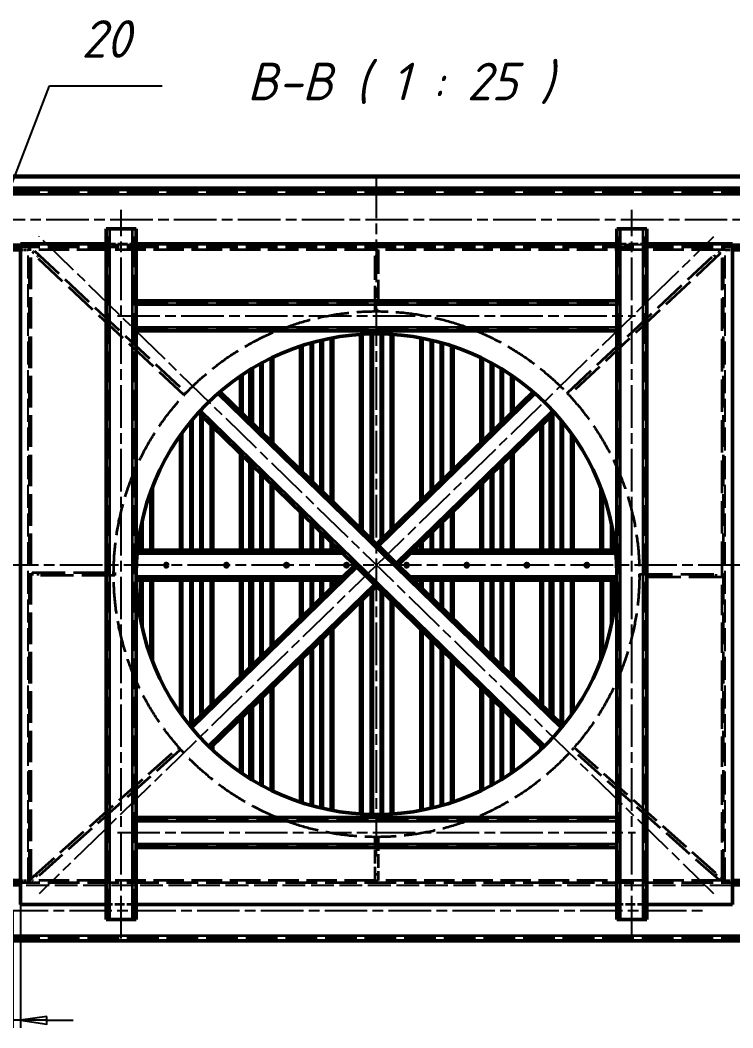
# Model space of a CAD drawing. Header units: millimetres. Extents: x 0 to 21025, y 0 to 14850.
# Drawn here: x 15305 to 17678, y 6868 to 10222 of the extents above; entities that cross this region are included whole.
import ezdxf

# ---------------------------------------------------------------- set-up
doc = ezdxf.new("R2010")
doc.units = ezdxf.units.MM
doc.header["$LTSCALE"] = 25
doc.linetypes.add('CHAIN', pattern=[0.7087, 0.4724, -0.0591, 0.1181, -0.0591])
doc.linetypes.add('DASHED', pattern=[0.2067, 0.1654, -0.0413])
for name, color, linetype, lineweight in [('Видимые тонкие (ГОСТ)', 7, 'Continuous', 35), ('Видимый контур (ГОСТ)', 7, 'Continuous', 50), ('Невидимые тонкие (ГОСТ)', 7, 'DASHED', 25), ('Невидимый контур (ГОСТ)', 7, 'DASHED', 35), ('Обозначение (ГОСТ)', 7, 'Continuous', 25), ('Осевая линия (ГОСТ)', 7, 'Continuous', 25), ('Размер (ГОСТ)', 7, 'Continuous', 25)]:
    doc.layers.add(name, color=color, linetype=linetype, lineweight=lineweight)
doc.styles.add('Обычный текст (ГОСТ)', font='GOST Common Italic.ttf')
doc.styles.add('Увеличенный текст (ГОСТ)', font='GOST Common Italic.ttf')
doc.dimstyles.new('Обычный (ГОСТ)', dxfattribs={"dimscale": 25, "dimtxt": 3.5, "dimasz": 3.5, "dimexe": 1, "dimexo": 0, "dimgap": 0.5, "dimtad": 1, "dimrnd": 1e-08, "dimtxsty": 'Обычный текст (ГОСТ)', "dimblk": 'Filled-1', "dimcen": 0.09, "dimdle": 15, "dimclrd": 256, "dimclre": 256, "dimclrt": 256, "dimazin": 2, "dimtfac": 0.714286, "dimtdec": 3, "dimtmove": 0, "dimatfit": 3, "dimfxl": 1, "dimtolj": 1, "dimlwd": 25, "dimlwe": 25, "dimarcsym": 0})

# ---------------------------------------------------------------- blocks, each defined once
blk = doc.blocks.new('Номера позиций5')
at = {"layer": 'Обозначение (ГОСТ)'}
h = blk.add_hatch(color=256, dxfattribs=at)
edge = h.paths.add_edge_path(flags=0)
edge.add_arc((601.57, 362.46), 0.625, 0, 360)
for p, q in [((609.29, 382.43), (616.14, 400.15)), ((616.14, 400.15), (631.14, 400.15)), ((608.34, 379.97), (609.21, 382.23)), ((602.47, 364.79), (608.16, 379.51)), ((602.47, 364.79), (601.79, 363.04))]:
    blk.add_line(p, q, dxfattribs=at)
blk.add_circle((601.57, 362.46), 0.625, dxfattribs=at)
at = {"layer": 'Обозначение (ГОСТ)', "insert": (623.64, 406.4), "char_height": 5, "attachment_point": 5, "style": 'Увеличенный текст (ГОСТ)'}
blk.add_mtext('20', dxfattribs=at)
blk = doc.blocks.new('Filled-1')
at = {"color": 0}
for p, q in [((0, 0), (-1, 0.143)), ((-1, 0.143), (-1, -0.143)), ((-1, 0), (0, 0)), ((-1, -0.143), (0, 0))]:
    blk.add_line(p, q, dxfattribs=at)
at = {"color": 0, "flags": 128}
blk.add_lwpolyline([(-1, -0.143), (0, 0), (-1, 0.143), (-1, -0.143)], dxfattribs=at)
at = {"color": 0}
blk.add_solid([(-1, -0.143), (0, 0), (-1, 0.143), (-1, -0.143)], dxfattribs=at)
blk = doc.blocks.new('*D124')
at = {"layer": 'Defpoints', "color": 0, "linetype": 'Continuous', "transparency": 16777216}
for p in [(15280.8, 7258.3), (15306.7, 7278.3), (15306.7, 6893.2)]:
    blk.add_point(p, dxfattribs=at)
at = {"layer": 'Размер (ГОСТ)', "linetype": 'Continuous', "lineweight": 25, "transparency": 16777216}
for p, q in [((15280.8, 7258.3), (15280.8, 6868.2)), ((15306.7, 7278.3), (15306.7, 6868.2)), ((15193.3, 6893.2), (14763.3, 6893.2)), ((15306.7, 6893.2), (15280.8, 6893.2)), ((15394.2, 6893.2), (15481.7, 6893.2))]:
    blk.add_line(p, q, dxfattribs=at)
at = {"layer": 'Размер (ГОСТ)', "linetype": 'Continuous', "lineweight": 25, "transparency": 16777216, "xscale": 87.5, "yscale": 87.5, "zscale": 87.5}
blk.add_blockref('Filled-1', (15280.8, 6893.2), dxfattribs=at)
at = {"layer": 'Размер (ГОСТ)', "linetype": 'Continuous', "lineweight": 25, "transparency": 16777216, "xscale": 87.5, "yscale": 87.5, "zscale": 87.5, "rotation": 180}
blk.add_blockref('Filled-1', (15306.7, 6893.2), dxfattribs=at)
at = {"layer": 'Размер (ГОСТ)', "linetype": 'Continuous', "lineweight": 25, "transparency": 16777216, "insert": (14775.8, 6993.2), "char_height": 87.5, "attachment_point": 1, "style": 'Обычный текст (ГОСТ)'}
blk.add_mtext('\\A1;\\fGOST Common|b0|i1;26±1', dxfattribs=at)

msp = doc.modelspace()

# ---------------------------------------------------------------- linework, layer by layer
at = {"layer": 'Видимые тонкие (ГОСТ)'}
for p, q in [((20041.738, 9698.475), (12941.738, 9698.475)), ((20041.738, 9663.812), (12941.738, 9663.812)), ((19721.738, 9642.323), (13261.738, 9642.323)), ((15344.138, 9658.923), (15339.338, 9658.923)), ((15349.138, 9658.923), (15344.338, 9658.923)), ((15954.138, 9658.923), (15949.338, 9658.923)), ((16494.138, 9658.923), (16489.338, 9658.923)), ((17099.138, 9658.923), (17094.338, 9658.923)), ((15603.738, 7228.323), (15603.738, 9528.323)), ((15679.738, 7228.323), (15679.738, 9528.323)), ((17303.738, 7228.323), (17303.738, 9528.323)), ((17379.738, 7228.323), (17379.738, 9528.323)), ((15306.738, 9474.323), (15280.789, 9474.323)), ((17704.065, 9474.323), (17676.738, 9474.323)), ((15691.738, 9276.323), (17291.738, 9276.323)), ((15691.738, 9200.323), (17291.738, 9200.323)), ((16312.533, 9157.993), (16312.533, 8652.608)), ((16338.732, 9163.555), (16338.732, 8627.098)), ((16347.507, 9165.214), (16347.507, 8618.553)), ((16436.558, 9176.418), (16436.558, 8531.842)), ((16445.333, 9176.976), (16445.333, 8523.297)), ((16471.532, 9178.068), (16471.532, 8497.787)), ((16479.509, 9178.229), (16479.509, 8490.019)), ((16504.556, 9178.22), (16504.556, 8490.592)), ((16512.533, 9178.053), (16512.533, 8498.36)), ((16538.732, 9176.942), (16538.732, 8523.87)), ((16547.507, 9176.377), (16547.507, 8532.414)), ((16636.558, 9165.106), (16636.558, 8619.126)), ((16645.333, 9163.44), (16645.333, 8627.671)), ((16671.532, 9157.858), (16671.532, 8653.181)), ((16236.559, 9136.534), (16236.559, 8726.587)), ((16245.334, 9139.431), (16245.334, 8718.042)), ((16271.532, 9147.419), (16271.532, 8692.533)), ((16279.509, 9149.659), (16279.509, 8684.765)), ((16304.556, 9156.116), (16304.556, 8660.376)), ((16679.509, 9155.975), (16679.509, 8660.949)), ((16704.556, 9149.497), (16704.556, 8685.337)), ((16712.533, 9147.251), (16712.533, 8693.105)), ((16738.732, 9139.24), (16738.732, 8718.615)), ((16747.507, 9136.335), (16747.507, 8727.16)), ((16138.73, 9096.226), (16138.73, 8821.845)), ((16147.422, 9100.435), (16147.422, 8813.382)), ((16836.558, 9100.195), (16836.558, 8813.872)), ((16845.333, 9095.937), (16845.333, 8822.417)), ((16069.497, 9057.817), (16069.497, 8889.26)), ((16071.458, 9059.032), (16071.458, 8887.35)), ((16079.509, 9063.937), (16079.509, 8879.51)), ((16104.557, 9078.387), (16104.557, 8855.121)), ((16112.458, 9082.7), (16112.458, 8847.427)), ((16871.532, 9082.423), (16871.532, 8847.927)), ((16879.509, 9078.061), (16879.509, 8855.695)), ((16904.556, 9063.583), (16904.556, 8880.083)), ((16912.533, 9058.714), (16912.533, 8887.851)), ((16036.558, 9036.207), (16036.558, 8921.333)), ((16045.333, 9042.192), (16045.333, 8912.788)), ((16938.732, 9041.796), (16938.732, 8913.361)), ((16947.507, 9035.799), (16947.507, 8921.906)), ((17106.107, 7865.925), (15963.17, 8978.836)), ((16498.905, 8471.132), (17020.307, 8978.836)), ((17051.839, 7807.107), (15905.817, 8923.021)), ((16556.242, 8415.302), (17077.66, 8923.021)), ((15879.509, 8893.275), (15879.509, 8458.323)), ((15904.556, 8910.292), (15904.556, 8458.323)), ((15912.533, 8902.524), (15912.533, 8458.323)), ((17069.497, 8901.115), (17069.497, 8458.323)), ((17071.458, 8903.025), (17071.458, 8458.323)), ((17079.509, 8910.864), (17079.509, 8458.323)), ((17104.557, 8892.574), (17104.557, 8458.323)), ((15871.532, 8883.638), (15871.532, 8458.323)), ((15938.732, 8877.014), (15938.732, 8458.323)), ((15947.507, 8868.469), (15947.507, 8458.323)), ((17036.558, 8869.041), (17036.558, 8458.323)), ((17045.333, 8877.586), (17045.333, 8458.323)), ((17112.458, 8883.008), (17112.458, 8458.323)), ((15836.558, 8837.386), (15836.558, 8458.323)), ((15845.333, 8849.662), (15845.333, 8458.323)), ((17138.73, 8848.856), (17138.73, 8458.323)), ((17147.422, 8836.667), (17147.422, 8458.323)), ((16036.558, 8781.757), (16036.558, 8458.323)), ((16045.333, 8773.212), (16045.333, 8458.323)), ((16938.732, 8773.785), (16938.732, 8458.323)), ((16947.507, 8782.33), (16947.507, 8458.323)), ((16069.497, 8749.684), (16069.497, 8458.323)), ((16071.458, 8747.774), (16071.458, 8458.323)), ((16079.509, 8739.934), (16079.509, 8458.323)), ((16904.556, 8740.507), (16904.556, 8458.323)), ((16912.533, 8748.275), (16912.533, 8458.323)), ((16104.557, 8715.545), (16104.557, 8458.323)), ((16112.458, 8707.851), (16112.458, 8458.323)), ((16871.532, 8708.351), (16871.532, 8458.323)), ((16879.509, 8716.119), (16879.509, 8458.323)), ((15747.507, 8671.784), (15747.507, 8458.323)), ((16138.73, 8682.269), (16138.73, 8458.323)), ((16147.422, 8673.806), (16147.422, 8458.323)), ((16836.558, 8674.296), (16836.558, 8458.323)), ((16845.333, 8682.841), (16845.333, 8458.323)), ((17236.559, 8670.287), (17236.559, 8458.323)), ((15738.732, 8648.472), (15738.732, 8458.323)), ((17245.334, 8646.825), (17245.334, 8458.323)), ((16747.507, 8587.584), (16747.507, 8458.323)), ((15712.533, 8559.54), (15712.533, 8458.323)), ((16236.559, 8587.011), (16236.559, 8458.323)), ((16245.334, 8578.466), (16245.334, 8458.323)), ((16712.533, 8553.529), (16712.533, 8458.323)), ((16738.732, 8579.039), (16738.732, 8458.323)), ((17271.532, 8556.992), (17271.532, 8458.323)), ((15704.556, 8520.953), (15704.556, 8458.323)), ((16271.532, 8552.957), (16271.532, 8458.323)), ((16279.509, 8545.188), (16279.509, 8458.323)), ((16304.556, 8520.8), (16304.556, 8458.323)), ((16679.509, 8521.373), (16679.509, 8458.323)), ((16704.556, 8545.761), (16704.556, 8458.323)), ((16312.533, 8513.032), (16312.533, 8458.323)), ((16338.732, 8487.522), (16338.732, 8458.323)), ((16645.333, 8488.095), (16645.333, 8458.323)), ((16671.532, 8513.605), (16671.532, 8458.323)), ((17279.509, 8517.668), (17279.509, 8458.323)), ((16347.507, 8478.977), (16347.507, 8458.323)), ((16636.558, 8479.55), (16636.558, 8458.323)), ((16381.042, 8446.323), (15694.634, 8446.323)), ((17288.843, 8446.323), (16602.435, 8446.323)), ((16427.235, 8401.344), (15877.37, 7865.925)), ((16381.042, 8370.323), (15691.778, 8370.323)), ((15704.556, 8358.323), (15704.556, 8235.693)), ((15712.533, 8358.323), (15712.533, 8197.106)), ((15738.732, 8358.323), (15738.732, 8108.174)), ((15747.507, 8358.323), (15747.507, 8084.861)), ((15836.558, 8358.323), (15836.558, 7919.26)), ((15845.333, 8358.323), (15845.333, 7906.984)), ((15871.532, 8358.323), (15871.532, 7874.198)), ((15879.509, 8358.323), (15879.509, 7881.966)), ((15904.556, 8358.323), (15904.556, 7906.354)), ((15912.533, 8358.323), (15912.533, 7914.122)), ((15938.732, 8358.323), (15938.732, 7939.632)), ((15947.507, 8358.323), (15947.507, 7948.177)), ((16036.558, 8358.323), (16036.558, 8034.889)), ((16045.333, 8358.323), (16045.333, 8043.434)), ((16069.497, 8358.323), (16069.497, 8066.962)), ((16071.458, 8358.323), (16071.458, 8068.872)), ((16079.509, 8358.323), (16079.509, 8076.712)), ((16104.557, 8358.323), (16104.557, 8101.101)), ((16112.458, 8358.323), (16112.458, 8108.795)), ((16138.73, 8358.323), (16138.73, 8134.377)), ((16147.422, 8358.323), (16147.422, 8142.84)), ((16236.559, 8358.323), (16236.559, 8229.635)), ((16245.334, 8358.323), (16245.334, 8238.18)), ((16271.532, 8358.323), (16271.532, 8263.689)), ((16279.509, 8358.323), (16279.509, 8271.457)), ((16304.556, 8358.323), (16304.556, 8295.846)), ((16312.533, 8358.323), (16312.533, 8303.614)), ((16338.732, 8358.323), (16338.732, 8329.124)), ((16347.507, 8358.323), (16347.507, 8337.669)), ((17291.698, 8370.323), (16602.435, 8370.323)), ((16636.558, 8358.323), (16636.558, 8337.096)), ((16645.333, 8358.323), (16645.333, 8328.551)), ((16671.532, 8358.323), (16671.532, 8303.041)), ((16679.509, 8358.323), (16679.509, 8295.273)), ((16704.556, 8358.323), (16704.556, 8270.885)), ((16712.533, 8358.323), (16712.533, 8263.117)), ((16738.732, 8358.323), (16738.732, 8237.607)), ((16747.507, 8358.323), (16747.507, 8229.062)), ((16836.558, 8358.323), (16836.558, 8142.35)), ((16845.333, 8358.323), (16845.333, 8133.805)), ((16871.532, 8358.323), (16871.532, 8108.295)), ((16879.509, 8358.323), (16879.509, 8100.527)), ((16904.556, 8358.323), (16904.556, 8076.139)), ((16912.533, 8358.323), (16912.533, 8068.371)), ((16938.732, 8358.323), (16938.732, 8042.861)), ((16947.507, 8358.323), (16947.507, 8034.316)), ((17036.558, 8358.323), (17036.558, 7947.604)), ((17045.333, 8358.323), (17045.333, 7939.06)), ((17069.497, 8358.323), (17069.497, 7915.531)), ((17071.458, 8358.323), (17071.458, 7913.621)), ((17079.509, 8358.323), (17079.509, 7905.782)), ((17104.557, 8358.323), (17104.557, 7881.392)), ((17112.458, 8358.323), (17112.458, 7873.698)), ((17138.73, 8358.323), (17138.73, 7907.79)), ((17147.422, 8358.323), (17147.422, 7919.979)), ((17236.559, 8358.323), (17236.559, 8086.359)), ((17245.334, 8358.323), (17245.334, 8109.821)), ((17271.532, 8358.323), (17271.532, 8199.654)), ((17279.509, 8358.323), (17279.509, 8238.978)), ((16484.571, 8345.514), (15931.638, 7807.107)), ((16471.532, 8318.859), (16471.532, 7578.578)), ((16479.509, 8326.627), (16479.509, 7578.416)), ((16504.556, 8326.054), (16504.556, 7578.426)), ((16445.333, 8293.349), (16445.333, 7579.67)), ((16512.533, 8318.286), (16512.533, 7578.593)), ((16538.732, 8292.776), (16538.732, 7579.704)), ((16436.558, 8284.804), (16436.558, 7580.228)), ((16547.507, 8284.231), (16547.507, 7580.269)), ((16338.732, 8189.548), (16338.732, 7593.091)), ((16347.507, 8198.093), (16347.507, 7591.432)), ((16636.558, 8197.52), (16636.558, 7591.54)), ((16645.333, 8188.975), (16645.333, 7593.206)), ((16304.556, 8156.27), (16304.556, 7600.53)), ((16312.533, 8164.038), (16312.533, 7598.653)), ((16671.532, 8163.465), (16671.532, 7598.788)), ((16679.509, 8155.697), (16679.509, 7600.671)), ((16271.532, 8124.113), (16271.532, 7609.227)), ((16279.509, 8131.881), (16279.509, 7606.987)), ((16704.556, 8131.309), (16704.556, 7607.149)), ((16712.533, 8123.541), (16712.533, 7609.395)), ((16236.559, 8090.059), (16236.559, 7620.112)), ((16245.334, 8098.604), (16245.334, 7617.215)), ((16738.732, 8098.031), (16738.732, 7617.406)), ((16747.507, 8089.486), (16747.507, 7620.311)), ((16138.73, 7994.801), (16138.73, 7660.42)), ((16147.422, 8003.264), (16147.422, 7656.211)), ((16836.558, 8002.774), (16836.558, 7656.451)), ((16845.333, 7994.229), (16845.333, 7660.708)), ((16104.557, 7961.525), (16104.557, 7678.258)), ((16112.458, 7969.219), (16112.458, 7673.946)), ((16871.532, 7968.719), (16871.532, 7674.223)), ((16879.509, 7960.951), (16879.509, 7678.585)), ((16069.497, 7927.386), (16069.497, 7698.829)), ((16071.458, 7929.296), (16071.458, 7697.614)), ((16079.509, 7937.136), (16079.509, 7692.708)), ((16904.556, 7936.563), (16904.556, 7693.062)), ((16912.533, 7928.795), (16912.533, 7697.932)), ((16036.558, 7895.313), (16036.558, 7720.439)), ((16045.333, 7903.858), (16045.333, 7714.454)), ((16938.732, 7903.285), (16938.732, 7714.849)), ((16947.507, 7894.74), (16947.507, 7720.847)), ((15947.507, 7808.601), (15947.507, 7791.968)), ((17036.558, 7808.028), (17036.558, 7792.514)), ((15691.738, 7556.323), (17291.738, 7556.323)), ((15691.738, 7480.323), (17291.738, 7480.323)), ((15306.738, 7342.323), (15280.789, 7342.323)), ((17704.065, 7342.323), (17676.738, 7342.323)), ((19721.738, 7174.323), (13261.738, 7174.323))]:
    msp.add_line(p, q, dxfattribs=at)
msp.add_ellipse((15344.238, 9646.332), major_axis=(0, 15.531), ratio=0.01019406, start_param=5.75199978, end_param=6.28154421, dxfattribs=at)
at = {"layer": 'Видимый контур (ГОСТ)'}
for p, q in [((20041.453, 9702.723), (12942.024, 9702.723)), ((20041.738, 9659.723), (12941.738, 9659.723)), ((20041.738, 9659.023), (12941.738, 9659.023)), ((19721.738, 9658.323), (13261.738, 9658.323)), ((15339.338, 9658.923), (15339.338, 9658.323)), ((15344.138, 9658.923), (15344.138, 9658.323)), ((15344.338, 9658.923), (15344.338, 9658.323)), ((15349.138, 9658.923), (15349.138, 9658.323)), ((15949.338, 9658.923), (15949.338, 9658.323)), ((15954.138, 9658.923), (15954.138, 9658.323)), ((16489.338, 9658.923), (16489.338, 9658.323)), ((16494.138, 9658.923), (16494.138, 9658.323)), ((17094.338, 9658.923), (17094.338, 9658.323)), ((17099.138, 9658.923), (17099.138, 9658.323)), ((15603.738, 9528.323), (15591.738, 9528.323)), ((15591.738, 7228.323), (15591.738, 9528.323)), ((15603.738, 9528.323), (15679.738, 9528.323)), ((15691.738, 9528.323), (15679.738, 9528.323)), ((15691.738, 9288.323), (15691.738, 9528.323)), ((17303.738, 9528.323), (17291.738, 9528.323)), ((17291.738, 9288.323), (17291.738, 9528.323)), ((17303.738, 9528.323), (17379.738, 9528.323)), ((17391.738, 9528.323), (17379.738, 9528.323)), ((17391.738, 7228.323), (17391.738, 9528.323)), ((15306.738, 9478.323), (15591.738, 9478.323)), ((15306.738, 7278.323), (15306.738, 9478.323)), ((15691.738, 9478.323), (17291.738, 9478.323)), ((17391.738, 9478.323), (17676.738, 9478.323)), ((17676.738, 9478.323), (17676.738, 7278.323)), ((15280.789, 9458.323), (15306.738, 9458.323)), ((17676.738, 9458.323), (17704.065, 9458.323)), ((15691.738, 9288.323), (15691.738, 9276.323)), ((15691.738, 9288.323), (17291.738, 9288.323)), ((15691.738, 9200.323), (15691.738, 9276.323)), ((17291.738, 9276.323), (17291.738, 9288.323)), ((17291.738, 9276.323), (17291.738, 9200.323)), ((15691.738, 9200.323), (15691.738, 9188.323)), ((17291.738, 9188.323), (17291.738, 9200.323)), ((15691.738, 7568.323), (15691.738, 9188.323)), ((15691.738, 9188.323), (17291.738, 9188.323)), ((17291.738, 7568.323), (17291.738, 9188.323)), ((16070.007, 9058.134), (16070.007, 8888.763)), ((16491.738, 8478.111), (15970.744, 8985.418)), ((16491.738, 8478.111), (17012.733, 8985.418)), ((16420.067, 8408.323), (15899.051, 8915.651)), ((16563.409, 8408.323), (17084.426, 8915.651)), ((17070.007, 8901.612), (17070.007, 8458.323)), ((16070.007, 8749.187), (16070.007, 8458.323)), ((15695.262, 8453.323), (16373.853, 8453.323)), ((16368.718, 8458.323), (15695.748, 8458.323)), ((16498.905, 8471.132), (16491.738, 8478.111)), ((16498.905, 8471.132), (16556.242, 8415.302)), ((16609.623, 8453.323), (17288.215, 8453.323)), ((17287.728, 8458.323), (16614.758, 8458.323)), ((16420.067, 8408.323), (15870.991, 7873.672)), ((16420.067, 8408.323), (16427.235, 8401.344)), ((16484.571, 8345.514), (16427.235, 8401.344)), ((16563.409, 8408.323), (16556.242, 8415.302)), ((17112.486, 7873.672), (16563.409, 8408.323)), ((16373.853, 8363.323), (15691.879, 8363.323)), ((16368.718, 8358.323), (15691.988, 8358.323)), ((16070.007, 8358.323), (16070.007, 8067.459)), ((17291.598, 8363.323), (16609.623, 8363.323)), ((17291.488, 8358.323), (16614.758, 8358.323)), ((17070.007, 8358.323), (17070.007, 7915.034)), ((16491.738, 8338.535), (15938.825, 7800.147)), ((16484.571, 8345.514), (16491.738, 8338.535)), ((17044.652, 7800.147), (16491.738, 8338.535)), ((16070.007, 7927.883), (16070.007, 7698.512)), ((15691.738, 7568.323), (15691.738, 7556.323)), ((15691.738, 7568.323), (17291.738, 7568.323)), ((15691.738, 7480.323), (15691.738, 7556.323)), ((17291.738, 7556.323), (17291.738, 7568.323)), ((17291.738, 7556.323), (17291.738, 7480.323)), ((15691.738, 7480.323), (15691.738, 7468.323)), ((17291.738, 7468.323), (17291.738, 7480.323)), ((15691.738, 7228.323), (15691.738, 7468.323)), ((15691.738, 7468.323), (17291.738, 7468.323)), ((17291.738, 7228.323), (17291.738, 7468.323)), ((15280.789, 7358.323), (15306.738, 7358.323)), ((17676.738, 7358.323), (17704.065, 7358.323)), ((15591.738, 7278.323), (15306.738, 7278.323)), ((17291.738, 7278.323), (15691.738, 7278.323)), ((17676.738, 7278.323), (17391.738, 7278.323)), ((15591.738, 7228.323), (15603.738, 7228.323)), ((15679.738, 7228.323), (15603.738, 7228.323)), ((15679.738, 7228.323), (15691.738, 7228.323)), ((17291.738, 7228.323), (17303.738, 7228.323)), ((17379.738, 7228.323), (17303.738, 7228.323)), ((17379.738, 7228.323), (17391.738, 7228.323)), ((19721.738, 7158.323), (13261.738, 7158.323))]:
    msp.add_line(p, q, dxfattribs=at)
for centre, radius in [((16491.738, 8378.323), 800), ((15792.007, 8408.323), 5.947), ((15792.007, 8408.323), 4.54), ((15992.007, 8408.323), 5.947), ((15992.007, 8408.323), 4.54), ((16192.007, 8408.323), 5.947), ((16192.007, 8408.323), 4.54), ((16392.007, 8408.323), 5.947), ((16392.007, 8408.323), 4.54), ((16592.007, 8408.323), 5.947), ((16592.007, 8408.323), 4.54), ((16792.007, 8408.323), 5.947), ((16792.007, 8408.323), 4.54), ((16992.007, 8408.323), 5.947), ((16992.007, 8408.323), 4.54), ((17192.007, 8408.323), 5.947), ((17192.007, 8408.323), 4.54)]:
    msp.add_circle(centre, radius, dxfattribs=at)
for centre, radius, start, end in [((15341.738, 9646.332), 15.731, 80.854661, 121.652308), ((15346.738, 9646.332), 15.731, 58.347692, 99.14438), ((15951.738, 9646.332), 15.731, 58.347692, 121.652308), ((16491.738, 9646.332), 15.731, 58.347692, 121.652308), ((17096.738, 9646.332), 15.731, 58.347692, 121.652308), ((15338.538, 9658.923), 0.8, 0, 7.180756), ((15344.938, 9658.923), 0.8, 172.819244, 180), ((15343.538, 9658.923), 0.8, 0, 7.180756), ((15349.938, 9658.923), 0.8, 172.819244, 180), ((15948.538, 9658.923), 0.8, 0, 7.180756), ((15954.938, 9658.923), 0.8, 172.819244, 180), ((16488.538, 9658.923), 0.8, 0, 7.180756), ((16494.938, 9658.923), 0.8, 172.819244, 180), ((17093.538, 9658.923), 0.8, 0, 7.180756), ((17099.938, 9658.923), 0.8, 172.819244, 180)]:
    msp.add_arc(centre, radius, start, end, dxfattribs=at)
at = {"layer": 'Невидимые тонкие (ГОСТ)', "ltscale": 18.345428}
for p, q in [((17676.738, 9474.323), (15306.738, 9474.323)), ((17676.738, 7342.323), (15306.738, 7342.323))]:
    msp.add_line(p, q, dxfattribs=at)
at = {"layer": 'Невидимые тонкие (ГОСТ)', "ltscale": 18.472094}
for p, q in [((15331.738, 7358.323), (15331.738, 9458.323)), ((17651.738, 7358.323), (17651.738, 9458.323))]:
    msp.add_line(p, q, dxfattribs=at)
at = {"layer": 'Невидимый контур (ГОСТ)', "ltscale": 25.512672}
for p, q in [((19721.738, 9650.323), (13261.738, 9650.323)), ((19721.738, 9466.323), (13261.738, 9466.323)), ((19721.738, 7350.323), (13261.738, 7350.323)), ((19721.738, 7166.323), (13261.738, 7166.323))]:
    msp.add_line(p, q, dxfattribs=at)
at = {"layer": 'Невидимый контур (ГОСТ)', "ltscale": 24.727194}
for p, q in [((15596.738, 7228.323), (15596.738, 9528.323)), ((15686.738, 7228.323), (15686.738, 9528.323)), ((17296.738, 7228.323), (17296.738, 9528.323)), ((17386.738, 7228.323), (17386.738, 9528.323))]:
    msp.add_line(p, q, dxfattribs=at)
at = {"layer": 'Невидимый контур (ГОСТ)', "ltscale": 7.618686}
for p, q in [((15591.738, 9478.323), (15691.738, 9478.323)), ((17291.738, 9478.323), (17391.738, 9478.323)), ((15691.738, 7278.323), (15591.738, 7278.323)), ((17391.738, 7278.323), (17291.738, 7278.323))]:
    msp.add_line(p, q, dxfattribs=at)
at = {"layer": 'Невидимый контур (ГОСТ)', "ltscale": 1.904597}
for p, q in [((15306.738, 9458.323), (15331.738, 9458.323)), ((17651.738, 9458.323), (17676.738, 9458.323)), ((15306.738, 7358.323), (15331.738, 7358.323)), ((17651.738, 7358.323), (17676.738, 7358.323))]:
    msp.add_line(p, q, dxfattribs=at)
at = {"layer": 'Невидимый контур (ГОСТ)', "ltscale": 1.196656}
for p, q in [((15341.738, 9458.323), (15331.738, 9458.323)), ((17651.738, 9458.323), (17641.738, 9458.323)), ((15341.738, 7358.323), (15331.738, 7358.323)), ((17651.738, 7358.323), (17641.738, 7358.323))]:
    msp.add_line(p, q, dxfattribs=at)
at = {"layer": 'Невидимый контур (ГОСТ)', "ltscale": 25.39913}
for p, q in [((15336.738, 7358.323), (15336.738, 9458.323)), ((15341.738, 7358.323), (15341.738, 9458.323)), ((17646.738, 7358.323), (17646.738, 9458.323))]:
    msp.add_line(p, q, dxfattribs=at)
at = {"layer": 'Невидимый контур (ГОСТ)', "ltscale": 24.619684}
for p, q in [((16486.738, 9458.323), (15341.738, 9458.323)), ((17641.738, 9458.323), (16496.738, 9458.323))]:
    msp.add_line(p, q, dxfattribs=at)
at = {"layer": 'Невидимый контур (ГОСТ)', "ltscale": 0.761779}
for p, q in [((15346.284, 9447.212), (15353.122, 9454.509)), ((15367.716, 9440.835), (15360.879, 9433.537)), ((16486.738, 9458.323), (16496.738, 9458.323)), ((16486.738, 9438.323), (16496.738, 9438.323)), ((17621.38, 9432.344), (17614.534, 9439.634)), ((17629.113, 9453.325), (17635.959, 9446.036)), ((16486.738, 9258.323), (16496.738, 9258.323)), ((15856.639, 8982.735), (15849.802, 8975.438)), ((17132.987, 8973.68), (17126.141, 8980.969)), ((15345.585, 8383.518), (15345.583, 8373.518)), ((15365.583, 8373.515), (15365.585, 8383.515)), ((15620.585, 8383.471), (15620.583, 8373.471)), ((17366.738, 8368.53), (17366.738, 8378.53)), ((17621.738, 8378.53), (17621.738, 8368.53)), ((17641.738, 8368.53), (17641.738, 8378.53)), ((15830.775, 7799.831), (15837.419, 7792.357)), ((17143.032, 7793.971), (17149.667, 7801.452)), ((16487.281, 7503.323), (16497.281, 7503.323)), ((17624.728, 7380.094), (17618.092, 7372.613)), ((15341.28, 7364.606), (15347.925, 7357.133)), ((15362.871, 7370.422), (15356.227, 7377.896)), ((16497.281, 7378.323), (16487.281, 7378.323)), ((16487.281, 7358.323), (16497.281, 7358.323)), ((17633.055, 7359.342), (17639.69, 7366.823))]:
    msp.add_line(p, q, dxfattribs=at)
at = {"layer": 'Невидимый контур (ГОСТ)', "ltscale": 26.70537}
for p, q in [((15849.802, 8975.438), (15346.284, 9447.212)), ((15353.122, 9454.509), (15856.639, 8982.735)), ((17126.141, 8980.969), (17629.113, 9453.325)), ((17635.959, 9446.036), (17132.987, 8973.68))]:
    msp.add_line(p, q, dxfattribs=at)
at = {"layer": 'Невидимый контур (ГОСТ)', "ltscale": 19.351717}
for p, q in [((16486.738, 9258.323), (16486.738, 9458.323)), ((16496.738, 9458.323), (16496.738, 9258.323))]:
    msp.add_line(p, q, dxfattribs=at)
at = {"layer": 'Невидимый контур (ГОСТ)', "ltscale": 26.11982}
msp.add_line((17641.738, 8378.53), (17641.738, 9458.323), dxfattribs=at)
at = {"layer": 'Невидимый контур (ГОСТ)', "ltscale": 25.80229}
for p, q in [((15691.738, 9283.323), (17291.738, 9283.323)), ((15691.738, 9193.323), (17291.738, 9193.323)), ((15691.738, 7563.323), (17291.738, 7563.323)), ((15691.738, 7473.323), (17291.738, 7473.323))]:
    msp.add_line(p, q, dxfattribs=at)
at = {"layer": 'Невидимый контур (ГОСТ)', "ltscale": 26.608612}
for p, q in [((15620.583, 8373.471), (15345.583, 8373.518)), ((15345.585, 8383.518), (15620.585, 8383.471)), ((17366.738, 8378.53), (17641.738, 8378.53)), ((17641.738, 8368.53), (17366.738, 8368.53))]:
    msp.add_line(p, q, dxfattribs=at)
at = {"layer": 'Невидимый контур (ГОСТ)', "ltscale": 24.436543}
msp.add_line((17641.738, 7358.323), (17641.738, 8368.53), dxfattribs=at)
at = {"layer": 'Невидимый контур (ГОСТ)', "ltscale": 25.35075}
for p, q in [((15341.28, 7364.606), (15830.775, 7799.831)), ((15837.419, 7792.357), (15347.925, 7357.133)), ((17633.055, 7359.342), (17143.032, 7793.971)), ((17149.667, 7801.452), (17639.69, 7366.823))]:
    msp.add_line(p, q, dxfattribs=at)
at = {"layer": 'Невидимый контур (ГОСТ)', "ltscale": 11.04714}
for p, q in [((16487.281, 7358.323), (16487.281, 7503.323)), ((16497.281, 7503.323), (16497.281, 7358.323))]:
    msp.add_line(p, q, dxfattribs=at)
at = {"layer": 'Невидимый контур (ГОСТ)', "ltscale": 24.631359}
msp.add_line((16487.281, 7358.323), (15341.738, 7358.323), dxfattribs=at)
at = {"layer": 'Невидимый контур (ГОСТ)', "ltscale": 24.608011}
msp.add_line((17641.738, 7358.323), (16497.281, 7358.323), dxfattribs=at)
at = {"layer": 'Невидимый контур (ГОСТ)', "ltscale": 25.331339}
msp.add_circle((16491.738, 8378.323), 875, dxfattribs=at)
at = {"layer": 'Осевая линия (ГОСТ)', "linetype": 'CHAIN', "ltscale": 11.993792}
for p, q in [((16491.738, 7438.275), (16491.738, 9704.823)), ((15641.738, 7165.823), (15641.738, 9590.823)), ((17341.738, 7165.823), (17341.738, 9590.823)), ((19784.238, 9558.323), (13199.238, 9558.323)), ((17614.846, 7314.721), (15368.631, 9501.925)), ((16482.795, 8399.615), (17614.846, 9501.925)), ((15629.238, 9238.323), (17354.238, 9238.323)), ((17704.238, 8408.323), (15279.238, 8408.323)), ((16500.681, 8417.031), (15368.631, 7314.721)), ((15629.238, 7518.323), (17354.238, 7518.323)), ((14194.238, 7258.323), (17589.238, 7258.323))]:
    msp.add_line(p, q, dxfattribs=at)

# ---------------------------------------------------------------- block references
at = {"layer": 'Обозначение (ГОСТ)', "xscale": 25, "yscale": 25, "zscale": 25}
msp.add_blockref('Номера позиций5', (0, 0), dxfattribs=at)

# ---------------------------------------------------------------- texts
at = {"layer": 'Обозначение (ГОСТ)', "insert": (16061.368, 9943.429), "char_height": 125, "attachment_point": 7, "style": 'Увеличенный текст (ГОСТ)'}
msp.add_mtext('B-B ( 1 : 25 )', dxfattribs=at)

# ---------------------------------------------------------------- dimensions: what is measured, and where the dimension line sits
at = {"layer": 'Размер (ГОСТ)', "linetype": 'Continuous', "lineweight": 25}
dim = msp.add_linear_dim(base=(15306.738, 6893.151), p1=(15280.789, 7258.323), p2=(15306.738, 7278.323), angle=180, text='\\fGOST Common|b0|i1;<>±1', dimstyle='Обычный (ГОСТ)', override={"dimgap": 0.5, "dimdec": 0, "dimtol": 0, "dimlim": 0, "dimtp": 0, "dimtm": 0, "dimtdec": 0, "dimtofl": 1, "dimatfit": 1}, dxfattribs=at)
dim.commit()
dim.dimension.update_dxf_attribs({"geometry": '*D124', "text_midpoint": (14894.89, 6893.151), "dimtype": 160})

doc.saveas('drawing.dxf')
